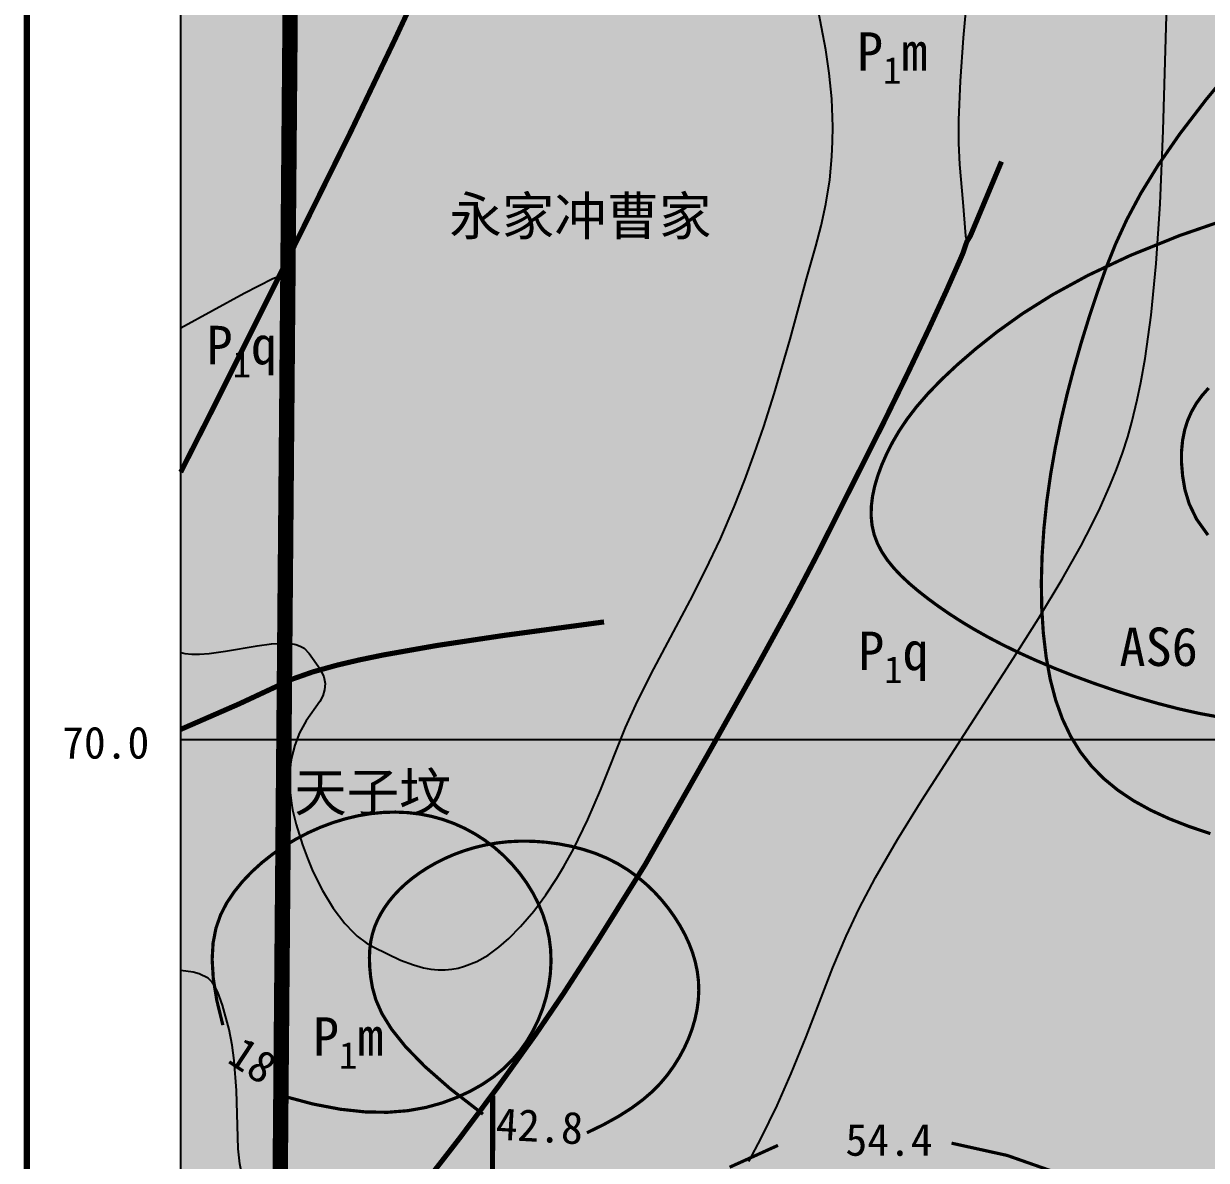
# Model space of a CAD drawing. Extents: x 13788 to 14373, y 59028 to 59855.
# Drawn here: x 13787.7 to 13880.1, y 59367.1 to 59455.9 of the extents above; entities that cross this region are included whole.
import ezdxf

# ---------------------------------------------------------------- set-up
doc = ezdxf.new("R2010")
doc.units = 0
doc.header["$LTSCALE"] = 0.5
doc.header["$MEASUREMENT"] = 0
for name, color, linetype in [('JJ', 7, 'Continuous'), ('图框', 7, 'Continuous'), ('地名', 7, 'Continuous'), ('地层代号', 7, 'Continuous'), ('地质界线', 7, 'Continuous'), ('填色', 6, 'Continuous'), ('异常WL', 7, 'Continuous'), ('异常WT', 7, 'Continuous'), ('构造', 7, 'Continuous')]:
    doc.layers.add(name, color=color, linetype=linetype)
doc.styles.add('HZTXT', font='', dxfattribs={"height": 1})
doc.styles.get("Standard").update_dxf_attribs({"font": ''})
doc.styles.get('HZTXT').set_extended_font_data('SimSun')
doc.styles.get('Standard').set_extended_font_data('SimSun')
doc.linetypes.add('914a', pattern='A,6,-2,[149,AAA.SHX,S=0.15,R=0,X=0,Y=0],-2', length=10)
doc.linetypes.add('实测不整合界线', pattern='A,0.408529,[54,DZZT,S=0.03,R=0,X=0,Y=1],1,[54,DZZT,S=0.03,R=0,X=0,Y=1],0.591471', length=2)

msp = doc.modelspace()

# ---------------------------------------------------------------- hatches: boundary and pattern name
at = {"layer": '填色', "true_color": 0xf5e173}
h = msp.add_hatch(color=41, dxfattribs=at)
h.paths.add_polyline_path([(14239.999, 59800.002), (13799.999, 59800.002), (13799.999, 59040.002), (14239.999, 59040.002)])
h.paths.add_polyline_path([(14090.685, 59568.548), (14090.638, 59568.658), (14090.592, 59568.768), (14090.546, 59568.878), (14090.5, 59568.986), (14090.454, 59569.095), (14090.409, 59569.202), (14090.364, 59569.309), (14090.319, 59569.414), (14090.275, 59569.519), (14090.231, 59569.623), (14090.187, 59569.726), (14090.144, 59569.828), (14090.101, 59569.929), (14090.058, 59570.028), (14090.016, 59570.127), (14089.975, 59570.224), (14089.934, 59570.32), (14089.893, 59570.415), (14089.853, 59570.508), (14089.814, 59570.6), (14089.775, 59570.69), (14089.736, 59570.779), (14089.699, 59570.866), (14089.662, 59570.952), (14089.625, 59571.036), (14089.589, 59571.118), (14089.554, 59571.198), (14089.52, 59571.277), (14089.486, 59571.354), (14089.486, 59571.354), (14089.721, 59570.818), (14090.262, 59569.55), (14090.726, 59568.451), (14090.726, 59568.451), (14090.726, 59568.451)], flags=16)
at = {"layer": '填色', "true_color": 0xffe3d7}
h = msp.add_hatch(color=254, dxfattribs=at)
h.paths.add_polyline_path([(13858.174, 59504.359), (13857.277, 59505), (13854.783, 59506.662), (13853.979, 59507.254), (13853.221, 59507.886), (13852.437, 59508.637), (13851.688, 59509.42), (13849.464, 59511.924), (13848.718, 59512.669), (13847.664, 59513.619), (13845.859, 59510.5), (13839.5, 59500.002), (13859.457, 59500.002), (13861.269, 59501.169), (13861.023, 59501.541), (13860.717, 59501.94), (13860.056, 59502.695), (13859.338, 59503.397)])
h.paths.add_polyline_path([(13854.011, 59480.401), (13854.331, 59481.902), (13854.615, 59483.427), (13855.064, 59486.49), (13855.349, 59489.469), (13855.475, 59492.254), (13855.614, 59497.514), (13856.646, 59498.193), (13859.457, 59500.002), (13839.5, 59500.002), (13839.092, 59499.328), (13837.109, 59495.988), (13834.863, 59492.021), (13832.781, 59488.149), (13830.067, 59482.847), (13826.952, 59476.467), (13823.947, 59470.11), (13816.712, 59454.586), (13813.293, 59447.445), (13810.891, 59442.591), (13811.469, 59442.035), (13811.762, 59441.689), (13812.1, 59441.094), (13812.237, 59440.593), (13812.251, 59440.012), (13812.159, 59439.185), (13811.937, 59438.288), (13811.603, 59437.336), (13811.178, 59436.342), (13810.413, 59434.8), (13807.539, 59429.709), (13805.778, 59426.349), (13804.434, 59423.599), (13801.665, 59417.722), (13799.999, 59414.324), (13799.999, 59406.782), (13800.329, 59406.696), (13800.88, 59406.643), (13801.471, 59406.649), (13802.244, 59406.711), (13803.509, 59406.881), (13805.978, 59407.3), (13807.11, 59407.454), (13808.125, 59407.507), (13808.578, 59407.48), (13808.988, 59407.41), (13809.351, 59407.291), (13809.662, 59407.116), (13810.037, 59406.711), (13810.938, 59405.441), (13810.916, 59405.435), (13811.184, 59404.877), (13811.286, 59404.355), (13811.248, 59403.865), (13811.097, 59403.399), (13810.861, 59402.949), (13809.808, 59401.439), (13809.29, 59400.51), (13809.089, 59400.002), (13834.361, 59400.002), (13834.733, 59400.931), (13835.664, 59402.994), (13836.94, 59405.523), (13839.781, 59410.848), (13840.99, 59413.21), (13842.16, 59415.669), (13843.234, 59418.167), (13844.054, 59420.255), (13844.817, 59422.349), (13845.526, 59424.426), (13846.335, 59426.963), (13847.587, 59431.229), (13848.872, 59435.943), (13849.61, 59438.495), (13850.019, 59440.09), (13850.38, 59441.782), (13850.681, 59443.681), (13850.857, 59445.507), (13850.913, 59446.682), (13850.927, 59447.821), (13850.844, 59449.987), (13850.648, 59451.995), (13850.379, 59453.834), (13849.693, 59457.369), (13849.543, 59458.483), (13849.498, 59459.356), (13849.503, 59460.823), (13849.552, 59461.886), (13849.685, 59463.57), (13850.005, 59466.203), (13850.196, 59467.324), (13850.537, 59468.909), (13850.795, 59469.912), (13851.215, 59471.349), (13852.875, 59476.277), (13853.401, 59477.997)])
h.paths.add_polyline_path([(13831.791, 59393.749), (13832.781, 59396.052), (13834.361, 59400.002), (13809.089, 59400.002), (13808.911, 59399.554), (13808.66, 59398.575), (13808.58, 59398.078), (13808.503, 59397.073), (13808.532, 59396.055), (13808.654, 59395.029), (13808.748, 59394.514), (13809.026, 59393.356), (13809.512, 59391.78), (13809.9, 59390.731), (13810.337, 59389.698), (13811.076, 59388.211), (13811.906, 59386.842), (13812.817, 59385.637), (13813.464, 59384.949), (13813.799, 59384.645), (13814.488, 59384.124), (13815.08, 59383.789), (13817.161, 59382.783), (13818.176, 59382.403), (13818.977, 59382.184), (13819.552, 59382.079), (13820.11, 59382.027), (13820.651, 59382.025), (13821.175, 59382.07), (13821.684, 59382.16), (13822.177, 59382.291), (13823.119, 59382.665), (13824.007, 59383.169), (13824.844, 59383.78), (13825.635, 59384.473), (13826.541, 59385.394), (13827.576, 59386.599), (13828.522, 59387.863), (13829.388, 59389.176), (13829.924, 59390.072), (13830.672, 59391.439)])
at = {"layer": '填色', "true_color": 0xe3e3e3}
h = msp.add_hatch(color=254, dxfattribs=at)
h.paths.add_polyline_path([(13918.899, 59408.677), (13918.74, 59410.322), (13918.557, 59411.472), (13918.371, 59412.381), (13918.065, 59413.516), (13917.494, 59415.071), (13916.087, 59418.205), (13915.781, 59419.023), (13915.544, 59419.855), (13915.42, 59420.904), (13915.39, 59421.812), (13915.413, 59422.788), (13915.728, 59427.755), (13915.996, 59430.82), (13916.482, 59434.943), (13917.069, 59438.829), (13917.724, 59442.435), (13918.518, 59446.156), (13919.217, 59449.014), (13920.191, 59452.481), (13920.551, 59453.96), (13920.984, 59456.265), (13921.296, 59458.368), (13921.665, 59461.747), (13921.853, 59464.838), (13921.875, 59466.441), (13921.847, 59467.968), (13921.661, 59471.227), (13920.507, 59469.664), (13919.538, 59470.847), (13918.95, 59471.508), (13918.386, 59472.065), (13917.442, 59472.92), (13915.512, 59474.57), (13912.336, 59477.192), (13910.216, 59478.902), (13908.565, 59480.179), (13906.557, 59481.625), (13904.607, 59482.865), (13903.471, 59483.489), (13900.519, 59484.961), (13899.148, 59485.678), (13897.779, 59486.458), (13896.889, 59487.016), (13895.662, 59487.883), (13894.87, 59488.52), (13893.747, 59489.521), (13892.613, 59490.628), (13888.935, 59489.297), (13882.181, 59486.938), (13874.967, 59484.472), (13876.123, 59477.49), (13876.657, 59473.646), (13876.856, 59471.753), (13876.967, 59470.338), (13877.071, 59468.4), (13877.128, 59466.432), (13877.128, 59461.919), (13876.718, 59447.528), (13876.484, 59441.799), (13876.178, 59437.147), (13875.78, 59433.118), (13875.308, 59429.728), (13874.977, 59427.865), (13874.697, 59426.509), (13874.277, 59424.762), (13873.956, 59423.625), (13873.543, 59422.347), (13873.077, 59421.07), (13872.562, 59419.794), (13871.802, 59418.089), (13871.182, 59416.808), (13870.293, 59415.093), (13868.841, 59412.502), (13866.993, 59409.437), (13865.015, 59406.315), (13857.878, 59395.256), (13855.976, 59392.182), (13854.261, 59389.232), (13852.97, 59386.798), (13851.96, 59384.655), (13850.932, 59382.188), (13848.842, 59376.8), (13847.669, 59373.915), (13846.574, 59371.433), (13845.338, 59368.89), (13844.36, 59367.049), (13843.522, 59365.553), (13841.609, 59362.334), (13839.607, 59359.148), (13834.968, 59351.93), (13835.17, 59351.487), (13835.428, 59351.045), (13836.023, 59350.197), (13836.696, 59349.411), (13837.735, 59348.416), (13838.474, 59347.825), (13839.264, 59347.288), (13840.154, 59346.785), (13841.409, 59346.205), (13842.52, 59345.826), (13843.068, 59345.695), (13843.6, 59345.612), (13844.106, 59345.583), (13844.578, 59345.614), (13845.007, 59345.712), (13845.478, 59345.945), (13845.794, 59346.21), (13846.091, 59346.532), (13846.376, 59346.905), (13847.619, 59348.746), (13848.338, 59349.695), (13850.731, 59352.577), (13851.574, 59353.653), (13852.034, 59354.335), (13852.877, 59355.869), (13853.46, 59356.75), (13853.809, 59357.167), (13854.539, 59357.807), (13855.008, 59358.07), (13855.504, 59358.246), (13856.018, 59358.341), (13856.541, 59358.362), (13857.064, 59358.318), (13857.579, 59358.214), (13858.077, 59358.059), (13858.657, 59357.807), (13859.521, 59357.304), (13860.312, 59356.696), (13860.677, 59356.346), (13861.128, 59355.83), (13861.427, 59355.407), (13861.674, 59354.963), (13861.87, 59354.5), (13862.014, 59354.019), (13862.108, 59353.521), (13862.15, 59353.008), (13862.117, 59352.205), (13862.028, 59351.666), (13861.719, 59350.597), (13860.901, 59348.576), (13860.583, 59347.667), (13860.489, 59347.247), (13860.469, 59346.604), (13860.553, 59346.223), (13860.704, 59345.802), (13860.922, 59345.353), (13861.205, 59344.888), (13861.675, 59344.279), (13862.651, 59345.15), (13863.48, 59345.809), (13864.209, 59346.263), (13864.761, 59346.44), (13865.475, 59346.574), (13867.957, 59347.177), (13869.099, 59347.387), (13870.149, 59347.502), (13870.646, 59347.52), (13871.596, 59347.469), (13872.054, 59347.397), (13872.874, 59347.177), (13873.313, 59347.008), (13874.174, 59346.574), (13875.011, 59346.033), (13875.825, 59345.412), (13876.617, 59344.737), (13879.02, 59342.506), (13879.755, 59341.875), (13881.339, 59340.692), (13883.021, 59339.59), (13883.155, 59339.78), (13884.635, 59341.808), (13886.475, 59344.246), (13888.374, 59346.68), (13890.651, 59349.502), (13892.642, 59351.895), (13894.998, 59354.644), (13897.374, 59357.333), (13899.752, 59359.946), (13902.117, 59362.469), (13904.452, 59364.888), (13906.416, 59366.866), (13911.616, 59371.988), (13917.347, 59377.529), (13918.383, 59378.493), (13918.038, 59379.558), (13917.679, 59380.893), (13917.493, 59381.798), (13917.271, 59383.23), (13917.112, 59384.739), (13917.013, 59386.31), (13916.967, 59387.928), (13916.97, 59389.578), (13917.103, 59392.915), (13917.373, 59396.204), (13917.609, 59398.31), (13917.948, 59400.785), (13918.313, 59403.019), (13918.839, 59405.858), (13918.928, 59407.171)])
h.paths.add_polyline_path([(13888.245, 59498.231), (13887.954, 59499.81), (13887.725, 59500.838), (13887.413, 59501.979), (13886.912, 59503.402), (13886.518, 59504.342), (13886.084, 59505.27), (13885.616, 59506.183), (13884.868, 59507.513), (13883.822, 59509.193), (13881.061, 59513.321), (13877.073, 59510.833), (13872.603, 59508.106), (13869.058, 59505.974), (13870.866, 59501.213), (13871.994, 59497.942), (13872.423, 59496.563), (13872.904, 59494.856), (13873.577, 59492.059), (13874.068, 59489.654), (13874.521, 59487.163), (13874.967, 59484.472), (13882.181, 59486.938), (13888.935, 59489.297), (13890.212, 59489.759), (13889.451, 59491.814), (13889.116, 59492.977), (13888.871, 59494.228)])
at = {"layer": '填色', "true_color": 0xffafa3}
for points in [[(13875.308, 59429.728), (13875.78, 59433.118), (13876.178, 59437.147), (13876.484, 59441.799), (13876.718, 59447.528), (13877.128, 59461.919), (13877.128, 59466.432), (13877.071, 59468.4), (13876.967, 59470.338), (13876.856, 59471.753), (13876.657, 59473.646), (13876.123, 59477.49), (13874.521, 59487.163), (13874.068, 59489.654), (13873.577, 59492.059), (13872.904, 59494.856), (13872.423, 59496.563), (13871.994, 59497.942), (13870.866, 59501.213), (13869.058, 59505.974), (13865.588, 59503.888), (13862.827, 59502.171), (13861.269, 59501.169), (13861.582, 59500.697), (13861.842, 59500.233), (13862.247, 59499.318), (13862.398, 59498.854), (13862.61, 59497.914), (13862.717, 59496.957), (13862.717, 59495.487), (13862.581, 59493.973), (13862.148, 59490.796), (13861.96, 59489.034), (13861.806, 59486.783), (13861.723, 59483.951), (13861.728, 59481.699), (13861.781, 59479.48), (13861.892, 59476.787), (13862.248, 59470.06), (13862.307, 59468.075), (13862.3, 59466.767), (13862.166, 59464.869), (13861.452, 59458.506), (13861.102, 59454.762), (13860.863, 59451.381), (13860.747, 59448.348), (13860.746, 59446.531), (13860.811, 59444.886), (13861.086, 59441.942), (13861.285, 59439.307), (13861.382, 59438.835), (13861.078, 59437.938), (13860.881, 59437.481), (13859.779, 59434.991), (13858.452, 59432.107), (13856.789, 59428.614), (13854.837, 59424.622), (13849.667, 59414.342), (13847.721, 59410.631), (13845.057, 59405.77), (13841.409, 59399.27), (13836.263, 59390.216), (13832.577, 59384.315), (13829.874, 59380.136), (13827.751, 59377.017), (13824.922, 59373.072), (13824.371, 59372.335), (13824.37, 59372.201), (13824.351, 59360.92), (13826.442, 59360.845), (13827.52, 59360.772), (13828.34, 59360.682), (13829.331, 59360.522), (13830.388, 59360.257), (13830.907, 59360.073), (13831.406, 59359.853), (13831.804, 59359.619), (13832.216, 59359.311), (13832.574, 59358.96), (13832.882, 59358.571), (13833.147, 59358.149), (13833.373, 59357.699), (13833.566, 59357.226), (13833.871, 59356.227), (13834.415, 59353.651), (13834.604, 59352.864), (13834.754, 59352.398), (13834.968, 59351.93), (13839.607, 59359.148), (13841.609, 59362.334), (13843.522, 59365.553), (13844.36, 59367.049), (13845.338, 59368.89), (13846.574, 59371.433), (13847.669, 59373.915), (13848.842, 59376.8), (13850.932, 59382.188), (13851.96, 59384.655), (13852.97, 59386.798), (13854.261, 59389.232), (13855.976, 59392.182), (13857.878, 59395.256), (13865.015, 59406.315), (13866.993, 59409.437), (13868.841, 59412.502), (13870.293, 59415.093), (13871.182, 59416.808), (13871.802, 59418.089), (13872.562, 59419.794), (13873.077, 59421.07), (13873.543, 59422.347), (13873.956, 59423.625), (13874.277, 59424.762), (13874.697, 59426.509), (13874.977, 59427.865)], [(13807.695, 59436.148), (13807.194, 59435.964), (13804.976, 59434.829), (13799.999, 59432.124), (13799.999, 59420.84), (13802.459, 59425.684)], [(13824.37, 59372.201), (13824.371, 59372.335), (13821.781, 59368.867), (13818.501, 59364.642), (13815.902, 59361.503), (13815.657, 59361.217), (13816.629, 59359.044), (13817.306, 59357.312), (13817.855, 59355.567), (13818.522, 59353.057), (13819.109, 59350.406), (13819.48, 59348.347), (13819.68, 59346.92), (13819.97, 59344.118), (13820.215, 59342.566), (13820.566, 59340.973), (13820.863, 59339.999), (13821.226, 59339.096), (13821.59, 59338.367), (13822.107, 59337.521), (13822.404, 59337.118), (13822.728, 59336.732), (13823.237, 59336.225), (13823.633, 59335.902), (13824.514, 59335.34), (13824.386, 59345.858), (13824.344, 59356.726)]]:
    msp.add_hatch(color=21, dxfattribs=at).paths.add_polyline_path(points)
at = {"layer": '填色', "true_color": 0xffbfa3}
h = msp.add_hatch(color=31, dxfattribs=at)
h.paths.add_polyline_path([(13861.582, 59500.697), (13861.269, 59501.169), (13859.457, 59500.002), (13861.944, 59500.002), (13861.842, 59500.233)])
h.paths.add_polyline_path([(13861.781, 59479.48), (13861.728, 59481.699), (13861.723, 59483.951), (13861.806, 59486.783), (13861.96, 59489.034), (13862.148, 59490.796), (13862.581, 59493.973), (13862.717, 59495.487), (13862.717, 59496.957), (13862.61, 59497.914), (13862.398, 59498.854), (13862.247, 59499.318), (13861.944, 59500.002), (13859.457, 59500.002), (13856.646, 59498.193), (13855.614, 59497.514), (13855.475, 59492.254), (13855.349, 59489.469), (13855.064, 59486.49), (13854.615, 59483.427), (13854.331, 59481.902), (13854.011, 59480.401), (13853.401, 59477.997), (13852.875, 59476.277), (13851.215, 59471.349), (13850.795, 59469.912), (13850.537, 59468.909), (13850.196, 59467.324), (13850.005, 59466.203), (13849.685, 59463.57), (13849.552, 59461.886), (13849.503, 59460.823), (13849.498, 59459.356), (13849.543, 59458.483), (13849.693, 59457.369), (13850.379, 59453.834), (13850.648, 59451.995), (13850.844, 59449.987), (13850.927, 59447.821), (13850.913, 59446.682), (13850.857, 59445.507), (13850.681, 59443.681), (13850.38, 59441.782), (13850.019, 59440.09), (13849.61, 59438.495), (13848.872, 59435.943), (13847.587, 59431.229), (13846.335, 59426.963), (13845.526, 59424.426), (13844.817, 59422.349), (13844.054, 59420.255), (13843.234, 59418.167), (13842.16, 59415.669), (13840.99, 59413.21), (13839.781, 59410.848), (13836.94, 59405.523), (13835.664, 59402.994), (13834.733, 59400.931), (13834.361, 59400.002), (13841.82, 59400.002), (13845.057, 59405.77), (13847.721, 59410.631), (13849.667, 59414.342), (13854.837, 59424.622), (13856.789, 59428.614), (13858.452, 59432.107), (13859.779, 59434.991), (13860.881, 59437.481), (13861.078, 59437.938), (13861.382, 59438.835), (13861.285, 59439.307), (13861.086, 59441.942), (13860.811, 59444.886), (13860.746, 59446.531), (13860.747, 59448.348), (13860.863, 59451.381), (13861.102, 59454.762), (13861.452, 59458.506), (13862.166, 59464.869), (13862.3, 59466.767), (13862.307, 59468.075), (13862.248, 59470.06), (13861.892, 59476.787)])
h.paths.add_polyline_path([(13841.409, 59399.27), (13841.82, 59400.002), (13834.361, 59400.002), (13832.781, 59396.052), (13831.791, 59393.749), (13830.672, 59391.439), (13829.924, 59390.072), (13829.388, 59389.176), (13828.522, 59387.863), (13827.576, 59386.599), (13826.541, 59385.394), (13825.635, 59384.473), (13824.844, 59383.78), (13824.007, 59383.169), (13823.119, 59382.665), (13822.177, 59382.291), (13821.684, 59382.16), (13821.175, 59382.07), (13820.651, 59382.025), (13820.11, 59382.027), (13819.552, 59382.079), (13818.977, 59382.184), (13818.176, 59382.403), (13817.161, 59382.783), (13815.08, 59383.789), (13814.488, 59384.124), (13813.799, 59384.645), (13813.464, 59384.949), (13812.817, 59385.637), (13811.906, 59386.842), (13811.076, 59388.211), (13810.337, 59389.698), (13809.9, 59390.731), (13809.512, 59391.78), (13809.026, 59393.356), (13808.748, 59394.514), (13808.654, 59395.029), (13808.532, 59396.055), (13808.503, 59397.073), (13808.58, 59398.078), (13808.66, 59398.575), (13808.911, 59399.554), (13809.089, 59400.002), (13799.999, 59400.002), (13799.999, 59381.971), (13800.985, 59381.843), (13801.46, 59381.716), (13802.15, 59381.365), (13802.459, 59381.067), (13802.709, 59380.702), (13802.916, 59380.274), (13803.263, 59379.257), (13803.784, 59377.35), (13804.02, 59376.135), (13804.187, 59374.93), (13804.369, 59372.589), (13804.508, 59368.043), (13804.628, 59366.874), (13804.766, 59366.222), (13804.95, 59365.714), (13805.271, 59365.109), (13806.047, 59363.875), (13807.097, 59362.482), (13807.996, 59361.509), (13808.827, 59360.807), (13809.673, 59360.257), (13810.53, 59359.831), (13811.54, 59359.454), (13813.605, 59358.825), (13815.902, 59361.503), (13818.501, 59364.642), (13821.781, 59368.867), (13824.922, 59373.072), (13827.751, 59377.017), (13829.874, 59380.136), (13832.577, 59384.315), (13836.263, 59390.216)])
h.paths.add_polyline_path([(13810.861, 59402.949), (13811.097, 59403.399), (13811.248, 59403.865), (13811.286, 59404.355), (13811.184, 59404.877), (13810.916, 59405.435), (13810.317, 59405.269), (13808.699, 59404.7), (13804.586, 59402.779), (13799.999, 59400.779), (13799.999, 59400.002), (13809.089, 59400.002), (13809.29, 59400.51), (13809.808, 59401.439)])
h.paths.add_polyline_path([(13808.699, 59404.7), (13810.317, 59405.269), (13810.916, 59405.435), (13810.864, 59405.546), (13810.037, 59406.711), (13809.662, 59407.116), (13809.351, 59407.291), (13808.988, 59407.41), (13808.578, 59407.48), (13808.125, 59407.507), (13807.11, 59407.454), (13805.978, 59407.3), (13803.509, 59406.881), (13802.244, 59406.711), (13801.471, 59406.649), (13800.88, 59406.643), (13800.329, 59406.696), (13799.999, 59406.782), (13799.999, 59400.779), (13804.586, 59402.779)])
at = {"layer": '填色', "true_color": 0xe3e3e3}
msp.add_hatch(color=254, dxfattribs=at).paths.add_polyline_path([(13823.947, 59470.11), (13826.952, 59476.467), (13829.551, 59481.789), (13826.388, 59480.264), (13824.067, 59479.213), (13822.308, 59478.466), (13817.662, 59476.579), (13815.867, 59475.804), (13813.963, 59474.911), (13809.816, 59472.889), (13808.426, 59472.247), (13807.049, 59471.656), (13805.249, 59470.983), (13803.821, 59470.562), (13801.968, 59470.179), (13799.999, 59469.913), (13799.999, 59432.124), (13804.976, 59434.829), (13807.194, 59435.964), (13807.695, 59436.148), (13808.446, 59437.648), (13813.293, 59447.445), (13816.712, 59454.586)])
at = {"layer": '填色', "true_color": 0xffe3d7}
msp.add_hatch(color=254, dxfattribs=at).paths.add_polyline_path([(13810.413, 59434.8), (13811.178, 59436.342), (13811.603, 59437.336), (13811.937, 59438.288), (13812.159, 59439.185), (13812.251, 59440.012), (13812.242, 59440.396), (13812.192, 59440.757), (13812.1, 59441.094), (13811.762, 59441.689), (13811.469, 59442.035), (13810.891, 59442.591), (13808.446, 59437.648), (13802.459, 59425.684), (13799.999, 59420.84), (13799.999, 59414.324), (13801.665, 59417.722), (13804.434, 59423.599), (13805.778, 59426.349), (13807.539, 59429.709)])
at = {"layer": '填色', "true_color": 0xe3ff87}
msp.add_hatch(color=61, dxfattribs=at).paths.add_polyline_path([(13819.48, 59348.347), (13819.109, 59350.406), (13818.522, 59353.057), (13817.855, 59355.567), (13817.306, 59357.312), (13816.629, 59359.044), (13815.657, 59361.217), (13813.605, 59358.825), (13811.54, 59359.454), (13810.53, 59359.831), (13809.673, 59360.257), (13808.827, 59360.807), (13807.996, 59361.509), (13807.097, 59362.482), (13806.047, 59363.875), (13805.271, 59365.109), (13804.95, 59365.714), (13804.766, 59366.222), (13804.628, 59366.874), (13804.508, 59368.043), (13804.369, 59372.589), (13804.187, 59374.93), (13804.02, 59376.135), (13803.784, 59377.35), (13803.263, 59379.257), (13802.916, 59380.274), (13802.709, 59380.702), (13802.459, 59381.067), (13802.15, 59381.365), (13801.46, 59381.716), (13800.985, 59381.843), (13799.999, 59381.971), (13799.999, 59351.965), (13802.144, 59350.235), (13807.318, 59346.306), (13809.816, 59344.266), (13811.407, 59342.853), (13812.966, 59341.382), (13814.398, 59339.904), (13815.369, 59338.776), (13816.24, 59337.623), (13816.759, 59336.836), (13817.223, 59336.03), (13817.842, 59334.727), (13818.217, 59333.801), (13818.75, 59332.326), (13820.442, 59327.254), (13820.977, 59325.873), (13821.549, 59324.643), (13821.959, 59323.931), (13822.522, 59323.195), (13823.546, 59322.188), (13824.748, 59321.197), (13824.518, 59334.991), (13824.514, 59335.34), (13823.633, 59335.902), (13823.237, 59336.225), (13822.728, 59336.732), (13822.404, 59337.118), (13822.107, 59337.521), (13821.59, 59338.367), (13821.226, 59339.096), (13820.863, 59339.999), (13820.566, 59340.973), (13820.215, 59342.566), (13819.97, 59344.118), (13819.68, 59346.92)])

# ---------------------------------------------------------------- linework, layer by layer
at = {"layer": 'JJ', "color": 5, "linetype": '914a', "ltscale": 5, "const_width": 1.2, "elevation": 0.179, "flags": 128}
msp.add_lwpolyline([(14237.91, 59800.002), (14232.754, 59043.659), (13805.048, 59047.009), (13811.496, 59800.002)], dxfattribs=at)
at = {"layer": '图框', "const_width": 0.5, "elevation": 2}
msp.add_lwpolyline([(13787.999, 59812.002), (13787.999, 59028.002)], dxfattribs=at)
at = {"layer": '图框'}
for points, elevation in [([(13799.999, 59812.002), (13799.999, 59040.002)], 1), ([(13799.999, 59400.002), (14239.999, 59400.002)], 7)]:
    msp.add_lwpolyline(points, dxfattribs=dict(at, elevation=elevation))
at = {"layer": '地质界线'}
for points, elevation in [([(13844.36, 59367.049), (13845.338, 59368.89), (13846.574, 59371.433), (13847.669, 59373.915), (13848.842, 59376.8), (13850.932, 59382.188), (13851.96, 59384.655), (13852.97, 59386.798), (13854.261, 59389.232), (13855.976, 59392.182), (13857.878, 59395.256), (13865.015, 59406.315), (13866.993, 59409.437), (13868.841, 59412.502), (13870.293, 59415.093), (13871.182, 59416.808), (13871.802, 59418.089), (13872.562, 59419.794), (13873.077, 59421.07), (13873.543, 59422.347), (13873.956, 59423.625), (13874.277, 59424.762), (13874.697, 59426.509), (13874.977, 59427.865), (13875.308, 59429.728), (13875.78, 59433.118), (13876.178, 59437.147), (13876.484, 59441.799), (13876.718, 59447.528), (13877.128, 59461.919)], 489), ([(13861.452, 59458.506), (13861.102, 59454.762), (13860.863, 59451.381), (13860.747, 59448.348), (13860.746, 59446.531), (13860.811, 59444.886), (13861.086, 59441.942), (13861.285, 59439.307), (13861.382, 59438.835)], 463), ([(13800.012, 59406.778), (13800.329, 59406.696), (13800.88, 59406.643), (13801.471, 59406.649), (13802.244, 59406.711), (13803.509, 59406.881), (13805.978, 59407.3), (13807.11, 59407.454), (13808.125, 59407.507), (13808.578, 59407.48), (13808.988, 59407.41), (13809.351, 59407.291), (13809.662, 59407.116), (13810.037, 59406.711), (13810.864, 59405.546), (13811.184, 59404.877), (13811.286, 59404.355), (13811.248, 59403.865), (13811.097, 59403.399), (13810.861, 59402.949), (13809.808, 59401.439), (13809.29, 59400.51), (13808.911, 59399.554), (13808.66, 59398.575), (13808.58, 59398.078), (13808.503, 59397.073), (13808.532, 59396.055), (13808.654, 59395.029), (13808.748, 59394.514), (13809.026, 59393.356), (13809.512, 59391.78), (13809.9, 59390.731), (13810.337, 59389.698), (13811.076, 59388.211), (13811.906, 59386.842), (13812.817, 59385.637), (13813.464, 59384.949), (13813.799, 59384.645), (13814.488, 59384.124), (13815.08, 59383.789), (13817.161, 59382.783), (13818.176, 59382.403), (13818.977, 59382.184), (13819.552, 59382.079), (13820.11, 59382.027), (13820.651, 59382.025), (13821.175, 59382.07), (13821.684, 59382.16), (13822.177, 59382.291), (13823.119, 59382.665), (13824.007, 59383.169), (13824.844, 59383.78), (13825.635, 59384.473), (13826.541, 59385.394), (13827.576, 59386.599), (13828.522, 59387.863), (13829.388, 59389.176), (13829.924, 59390.072), (13830.672, 59391.439), (13831.791, 59393.749), (13832.781, 59396.052), (13834.733, 59400.931), (13835.664, 59402.994), (13836.94, 59405.523), (13839.781, 59410.848), (13840.99, 59413.21), (13842.16, 59415.669), (13843.234, 59418.167), (13844.054, 59420.255), (13844.817, 59422.349), (13845.526, 59424.426), (13846.335, 59426.963), (13847.587, 59431.229), (13848.872, 59435.943), (13849.61, 59438.495), (13850.019, 59440.09), (13850.38, 59441.782), (13850.681, 59443.681), (13850.857, 59445.507), (13850.913, 59446.682), (13850.927, 59447.821), (13850.844, 59449.987), (13850.648, 59451.995), (13850.379, 59453.834), (13849.693, 59457.369)], 529), ([(13800.011, 59432.13), (13804.976, 59434.829), (13807.194, 59435.964), (13807.696, 59436.148)], 535), ([(13824.37, 59372.201), (13824.371, 59372.323)], 615)]:
    msp.add_lwpolyline(points, dxfattribs=dict(at, elevation=elevation))
at = {"layer": '地质界线', "color": 0, "linetype": '实测不整合界线', "ltscale": 2, "elevation": 588, "flags": 128}
msp.add_lwpolyline([(13813.614, 59358.822), (13811.54, 59359.454), (13810.53, 59359.831), (13809.673, 59360.257), (13808.827, 59360.807), (13807.996, 59361.509), (13807.097, 59362.482), (13806.047, 59363.875), (13805.271, 59365.109), (13804.95, 59365.714), (13804.766, 59366.222), (13804.628, 59366.874), (13804.508, 59368.043), (13804.369, 59372.589), (13804.187, 59374.93), (13804.02, 59376.135), (13803.784, 59377.35), (13803.263, 59379.257), (13802.916, 59380.274), (13802.709, 59380.702), (13802.459, 59381.067), (13802.15, 59381.365), (13801.46, 59381.716), (13800.985, 59381.843), (13800.013, 59381.969)], dxfattribs=at)
at = {"layer": '异常WL', "color": 210, "const_width": 0.25}
msp.add_lwpolyline([(13880.408, 59392.648), (13878.757, 59393.2), (13877.194, 59393.81), (13875.737, 59394.482), (13874.4, 59395.22), (13873.185, 59396.034), (13872.088, 59396.934), (13871.109, 59397.929), (13870.245, 59399.03), (13869.494, 59400.247), (13868.855, 59401.59), (13868.324, 59403.07), (13867.901, 59404.69), (13867.581, 59406.438), (13867.361, 59408.296), (13867.237, 59410.243), (13867.206, 59412.262), (13867.263, 59414.334), (13867.405, 59416.44), (13867.628, 59418.562), (13867.929, 59420.683), (13868.299, 59422.795), (13868.732, 59424.89), (13869.221, 59426.963), (13869.758, 59429.007), (13870.335, 59431.016), (13870.945, 59432.983), (13871.581, 59434.901), (13872.247, 59436.775), (13872.993, 59438.649), (13873.88, 59440.579), (13874.971, 59442.619), (13876.327, 59444.825), (13878.009, 59447.252), (13880.08, 59449.955), (13882.6, 59452.989)], dxfattribs=at)
at = {"layer": '异常WL', "color": 10, "const_width": 0.25}
for points in [[(13881.138, 59401.736), (13879.56, 59402.026), (13877.938, 59402.387), (13876.285, 59402.813), (13874.618, 59403.292), (13872.957, 59403.817), (13871.323, 59404.377), (13869.733, 59404.963), (13868.208, 59405.566), (13866.767, 59406.176), (13865.425, 59406.785), (13864.179, 59407.392), (13863.023, 59407.997), (13861.95, 59408.6), (13860.953, 59409.201), (13860.026, 59409.799), (13859.161, 59410.396), (13858.353, 59410.99), (13857.596, 59411.583), (13856.895, 59412.177), (13856.253, 59412.777), (13855.679, 59413.386), (13855.175, 59414.007), (13854.749, 59414.645), (13854.406, 59415.304), (13854.152, 59415.986), (13853.99, 59416.696), (13853.917, 59417.431), (13853.931, 59418.191), (13854.025, 59418.973), (13854.196, 59419.776), (13854.44, 59420.598), (13854.752, 59421.438), (13855.129, 59422.293), (13855.569, 59423.163), (13856.09, 59424.058), (13856.712, 59424.986), (13857.457, 59425.958), (13858.345, 59426.983), (13859.398, 59428.073), (13860.635, 59429.236), (13862.079, 59430.482), (13863.757, 59431.818), (13865.733, 59433.232), (13868.075, 59434.706), (13870.854, 59436.224), (13874.139, 59437.77), (13878.001, 59439.328), (13882.51, 59440.881)], [(13880.269, 59427.426), (13879.754, 59426.843), (13879.306, 59426.227), (13878.928, 59425.573), (13878.622, 59424.877), (13878.389, 59424.133), (13878.232, 59423.335), (13878.153, 59422.479), (13878.153, 59421.56), (13878.235, 59420.571), (13878.412, 59419.51), (13878.751, 59418.382), (13879.325, 59417.193), (13880.214, 59415.949)]]:
    msp.add_lwpolyline(points, dxfattribs=at)
at = {"layer": '异常WL', "color": 90, "const_width": 0.25}
msp.add_lwpolyline([(13803.303, 59377.699), (13802.829, 59379.638), (13802.555, 59381.337), (13802.465, 59382.826), (13802.541, 59384.132), (13802.768, 59385.283), (13803.126, 59386.308), (13803.601, 59387.234), (13804.174, 59388.091), (13804.83, 59388.902), (13805.559, 59389.667), (13806.35, 59390.385), (13807.195, 59391.051), (13808.085, 59391.664), (13809.011, 59392.219), (13809.962, 59392.715), (13810.93, 59393.147), (13811.907, 59393.512), (13812.888, 59393.811), (13813.87, 59394.043), (13814.849, 59394.207), (13815.822, 59394.303), (13816.785, 59394.33), (13817.736, 59394.289), (13818.67, 59394.179), (13819.585, 59393.999), (13820.478, 59393.752), (13821.345, 59393.439), (13822.184, 59393.062), (13822.991, 59392.623), (13823.766, 59392.124), (13824.503, 59391.567), (13825.201, 59390.954), (13825.856, 59390.286), (13826.463, 59389.569), (13827.017, 59388.808), (13827.511, 59388.007), (13827.94, 59387.171), (13828.298, 59386.305), (13828.581, 59385.414), (13828.781, 59384.504), (13828.895, 59383.578), (13828.924, 59382.644), (13828.872, 59381.709), (13828.742, 59380.779), (13828.538, 59379.861), (13828.261, 59378.962), (13827.917, 59378.088), (13827.507, 59377.247), (13827.034, 59376.445), (13826.493, 59375.683), (13825.881, 59374.964), (13825.192, 59374.288), (13824.421, 59373.658), (13823.562, 59373.075), (13822.612, 59372.54), (13821.565, 59372.055), (13820.413, 59371.626), (13819.141, 59371.273), (13817.73, 59371.022), (13816.162, 59370.898), (13814.418, 59370.927), (13812.48, 59371.135), (13810.329, 59371.545), (13807.947, 59372.184)], dxfattribs=at)
at = {"layer": '异常WL', "color": 170, "const_width": 0.25}
msp.add_lwpolyline([(13823.612, 59370.752), (13821.053, 59372.735), (13819.057, 59374.488), (13817.552, 59376.034), (13816.464, 59377.397), (13815.722, 59378.599), (13815.253, 59379.662), (13814.984, 59380.609), (13814.842, 59381.464), (13814.767, 59382.247), (13814.745, 59382.966), (13814.774, 59383.631), (13814.853, 59384.249), (13814.981, 59384.826), (13815.154, 59385.371), (13815.373, 59385.892), (13815.634, 59386.395), (13815.938, 59386.887), (13816.283, 59387.368), (13816.67, 59387.837), (13817.1, 59388.293), (13817.573, 59388.735), (13818.089, 59389.161), (13818.649, 59389.572), (13819.252, 59389.965), (13819.9, 59390.338), (13820.592, 59390.689), (13821.325, 59391.01), (13822.099, 59391.298), (13822.912, 59391.548), (13823.764, 59391.754), (13824.654, 59391.912), (13825.579, 59392.016), (13826.537, 59392.063), (13827.519, 59392.051), (13828.514, 59391.979), (13829.511, 59391.849), (13830.499, 59391.658), (13831.466, 59391.408), (13832.402, 59391.098), (13833.296, 59390.727), (13834.139, 59390.297), (13834.929, 59389.812), (13835.667, 59389.279), (13836.352, 59388.705), (13836.986, 59388.096), (13837.568, 59387.458), (13838.1, 59386.799), (13838.581, 59386.123), (13839.011, 59385.438), (13839.39, 59384.744), (13839.714, 59384.041), (13839.983, 59383.329), (13840.194, 59382.609), (13840.345, 59381.881), (13840.435, 59381.145), (13840.461, 59380.401), (13840.423, 59379.651), (13840.321, 59378.896), (13840.158, 59378.141), (13839.936, 59377.389), (13839.657, 59376.645), (13839.324, 59375.912), (13838.937, 59375.193), (13838.5, 59374.493), (13838.01, 59373.813), (13837.455, 59373.151), (13836.815, 59372.502), (13836.072, 59371.862), (13835.21, 59371.226), (13834.21, 59370.589), (13833.054, 59369.948), (13831.724, 59369.298)], dxfattribs=at)
at = {"layer": '异常WL', "const_width": 0.25}
for points in [[(13842.866, 59366.608), (13846.642, 59368.317)], [(13860.195, 59368.489), (13864.541, 59367.53), (13868.232, 59366.238)]]:
    msp.add_lwpolyline(points, dxfattribs=at)
at = {"layer": '构造', "const_width": 0.4}
for points in [[(13823.947, 59470.11), (13816.712, 59454.586), (13813.293, 59447.445), (13808.446, 59437.648), (13802.459, 59425.684), (13800.012, 59420.864)], [(13811.289, 59356.124), (13815.902, 59361.503), (13818.501, 59364.642), (13821.781, 59368.867), (13824.922, 59373.072), (13827.751, 59377.017), (13829.874, 59380.136), (13832.577, 59384.315), (13836.263, 59390.216), (13841.409, 59399.27), (13845.057, 59405.77), (13847.721, 59410.631), (13849.667, 59414.342), (13854.837, 59424.622), (13856.789, 59428.614), (13858.452, 59432.107), (13859.779, 59434.991), (13860.881, 59437.481), (13861.078, 59437.938), (13861.382, 59438.835), (13861.668, 59439.312), (13864.094, 59445.101)], [(13833.063, 59409.171), (13825.16, 59408.106), (13820.015, 59407.332), (13815.856, 59406.598), (13813.971, 59406.209), (13812.239, 59405.803), (13810.317, 59405.269), (13808.699, 59404.7), (13804.586, 59402.779), (13800.012, 59400.784)], [(13823.847, 59270.819), (13823.654, 59274.359), (13823.524, 59277.51), (13823.485, 59279.404), (13823.504, 59281.24), (13823.709, 59285.066), (13824.377, 59294.437), (13824.641, 59298.777), (13824.817, 59303.37), (13824.891, 59308.359), (13824.855, 59314.784), (13824.518, 59334.991), (13824.386, 59345.858), (13824.344, 59356.726), (13824.37, 59372.201)]]:
    msp.add_lwpolyline(points, dxfattribs=at)

# ---------------------------------------------------------------- texts
at = {"layer": '图框', "style": 'HZTXT'}
msp.add_text('70.0', height=2.5, dxfattribs=at).set_placement((13790.755, 59398.502))
at = {"layer": '地名', "style": 'HZTXT'}
for s, p in [('永家冲曹家', (13820.988, 59439.356)), ('天子坟', (13808.88, 59394.39))]:
    msp.add_text(s, height=3, dxfattribs=at).set_placement(p)
at = {"layer": '地层代号', "char_height": 3, "width": 30.71599, "attachment_point": 1}
for s, insert in [('\\A1;{\\fSimSun|b0|i0|c134|p2;P\\H0.7x;\\S^ 1;\\H1.429x;m}', (13852.809, 59455.193)), ('\\A1;{\\fSimSun|b0|i0|c134|p2;P\\H0.7x;\\S^ 1;\\H1.429x;q}', (13802.026, 59432.285)), ('\\A1;{\\fSimSun|b0|i0|c134|p2;P\\H0.7x;\\S^ 1;\\H1.429x;q}', (13852.9, 59408.42)), ('\\A1;{\\fSimSun|b0|i0|c134|p2;P\\H0.7x;\\S^ 1;\\H1.429x;m}', (13810.333, 59378.317))]:
    msp.add_mtext(s, dxfattribs=dict(at, insert=insert))
at = {"layer": '异常WT', "attachment_point": 7}
for s, insert, char_height, width in [('\\A1;AS6', (13873.302, 59405.685), 3, 15), ('\\A1;54.4', (13851.913, 59367.464), 2.5, 12)]:
    msp.add_mtext(s, dxfattribs=dict(at, insert=insert, char_height=char_height, width=width))
at = {"layer": '异常WT', "color": 90, "insert": (13803.519, 59374.815), "char_height": 2.5, "width": 6, "attachment_point": 7, "rotation": 326.63364}
msp.add_mtext('\\A1;18', dxfattribs=at)
at = {"layer": '异常WT', "color": 170, "insert": (13824.561, 59368.74), "char_height": 2.5, "width": 12, "attachment_point": 7, "rotation": 356.72952}
msp.add_mtext('\\A1;42.8', dxfattribs=at)

doc.saveas('drawing.dxf')
